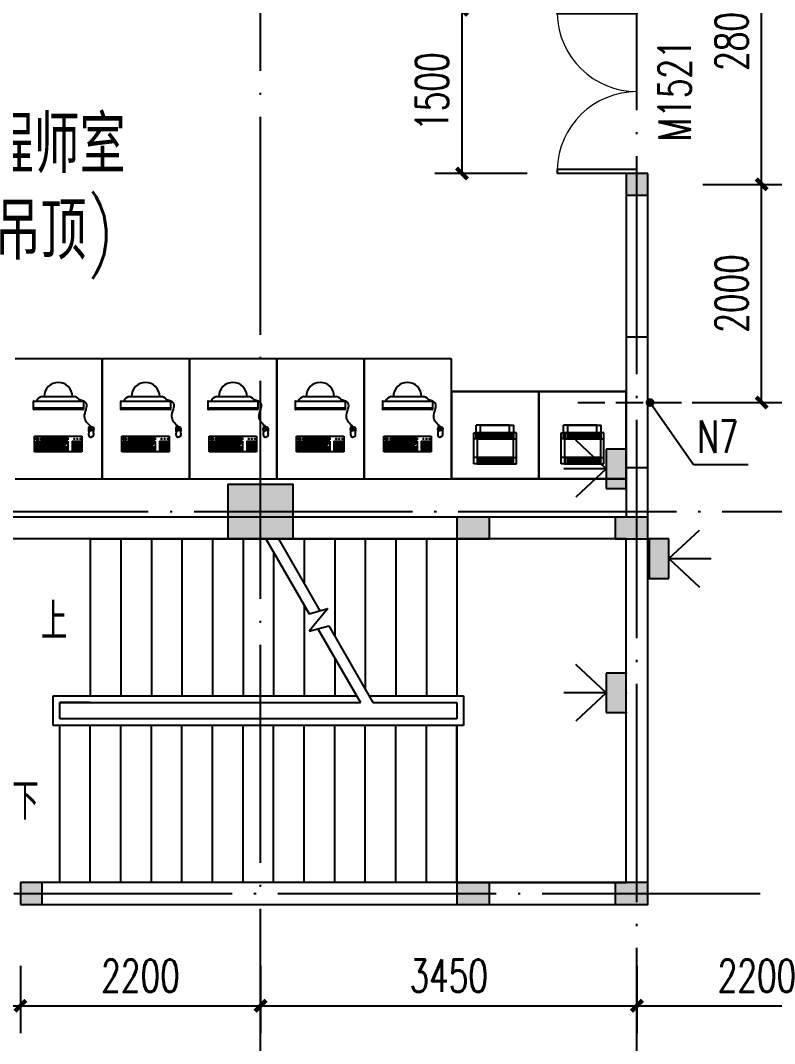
# Model space of a CAD drawing. Extents: x -93062 to 326984, y -142534 to 91021.
# Drawn here: x 30768 to 37679, y 41996 to 51375 of the extents above; entities that cross this region are included whole.
import ezdxf

# ---------------------------------------------------------------- set-up
doc = ezdxf.new("R2010")
doc.units = 0
doc.header["$LTSCALE"] = 1000
doc.header["$MEASUREMENT"] = 0
doc.linetypes.add('DASH', pattern=[0.35, 0.25, -0.1])
doc.linetypes.add('DOTE', pattern=[2.42, 2, -0.2, 0.02, -0.2])
doc.layers.get('0').update_dxf_attribs({"color": 8})
doc.layers.get('Defpoints').update_dxf_attribs({"color": 8})
for name, color, linetype in [('-人员定位', 6, 'Continuous'), ('CENTRE LINE', 8, 'DOTE'), ('COLUMN', 8, 'Continuous'), ('DIM_SYMB', 8, 'Continuous'), ('DOTE', 8, 'DOTE'), ('EQUIPMENT', 8, 'Continuous'), ('HOLE', 8, 'Continuous'), ('PUB_DIM', 8, 'Continuous'), ('PUB_HATCH', 8, 'Continuous'), ('PUB_TEXT', 8, 'Continuous'), ('STAIR', 8, 'Continuous'), ('TEXT', 8, 'Continuous'), ('WALL', 8, 'Continuous'), ('WINDOW', 8, 'Continuous'), ('WINDOW_TEXT', 8, 'Continuous')]:
    doc.layers.add(name, color=color, linetype=linetype)
doc.styles.add('_TCH_DIM', font='SIMPLEX', dxfattribs={"bigfont": 'GBCBIG'})
doc.styles.add('_TCH_DIM_T3', font='SIMPLEX', dxfattribs={"width": 0.705882, "bigfont": 'GBCBIG'})
doc.styles.add('_TCH_WINDOW', font='SIMPLEX', dxfattribs={"bigfont": 'GBCBIG'})
doc.styles.add('HZTXT', font='geditxt.shx', dxfattribs={"width": 0.8, "bigfont": 'hztxt1.shx'})
doc.dimstyles.new('_TCH_ARCH&&100', dxfattribs={"dimtxt": 297.5, "dimasz": 100, "dimexe": 250, "dimexo": 300, "dimgap": 126.25, "dimtad": 1, "dimdec": 0, "dimzin": 0, "dimdsep": 46, "dimtxsty": '_TCH_DIM_T3', "dimblk": 'ARCHTICK', "dimcen": 0.09, "dimazin": 2, "dimtfac": 1, "dimtdec": 0, "dimtix": 1, "dimtmove": 2, "dimatfit": 3, "dimfxl": 1, "dimtolj": 1, "dimtzin": 0, "dimarcsym": 0})

# ---------------------------------------------------------------- blocks, each defined once
blk = doc.blocks.new('_FZH')
blk.add_lwpolyline([(-0.5, -0.5), (0.5, -0.5), (0.5, 0.5), (-0.5, 0.5)], close=True)
at = {"layer": 'PUB_HATCH'}
blk.add_solid([(-0.5, -0.5), (0.5, -0.5), (-0.5, 0.5), (0.5, 0.5)], dxfattribs=at)
blk = doc.blocks.new('A$C45262176')
at = {"layer": 'COLUMN', "xscale": 300.000000000502, "yscale": 200.0000000000146, "zscale": 200.0000000000146, "rotation": 359.9999999999972}
for p in [(9050, -34650), (10500, -34650), (9050, -38000), (10500, -38000)]:
    blk.add_blockref('_FZH', p, dxfattribs=at)
blk = doc.blocks.new('DSADa')
at = {"layer": 'COLUMN', "xscale": 600.0000000000146, "yscale": 500, "zscale": 500}
blk.add_blockref('_FZH', (7100, -34500), dxfattribs=at)
blk = doc.blocks.new('A$C31CF031A')
at = {"layer": 'EQUIPMENT', "ltscale": 100}
for p, q in [((5650, 1400), (4850, 1400)), ((5650, 1400), (5650, 300)), ((6450, 1400), (5650, 1400)), ((5650, 300), (5650, 1400)), ((6450, 300), (6450, 1400)), ((6450, 1400), (6450, 300)), ((7250, 1400), (6450, 1400)), ((7250, 1400), (7250, 300)), ((8050, 1400), (7250, 1400)), ((7250, 300), (7250, 1400)), ((8050, 1400), (8050, 300)), ((8850, 1400), (8050, 1400)), ((8050, 300), (8050, 1400)), ((8850, 300), (8850, 1400)), ((4850, 300), (5650, 300)), ((5650, 300), (6450, 300)), ((6450, 300), (7250, 300)), ((7250, 300), (8050, 300)), ((8050, 300), (8850, 300))]:
    blk.add_line(p, q, dxfattribs=at)
at = {"layer": 'EQUIPMENT'}
for p, q in [((5098.3, 1054.2), (5395.3, 1054.2)), ((5898.3, 1054.2), (6195.3, 1054.2)), ((6698.3, 1054.2), (6995.3, 1054.2)), ((7498.3, 1054.2), (7795.3, 1054.2)), ((8298.3, 1054.2), (8595.3, 1054.2)), ((9650, 1100), (8850, 1100)), ((8850, 1100), (8850, 300)), ((8850, 1100), (9650, 1100)), ((8850, 300), (8850, 1100)), ((10450, 1100), (9650, 1100)), ((9650, 1100), (9650, 300)), ((9650, 1100), (10450, 1100)), ((9650, 300), (9650, 1100)), ((9650, 300), (9650, 1100)), ((9650, 1100), (9650, 300)), ((10450, 300), (10450, 1100)), ((10450, 1100), (10450, 300)), ((5017.1, 1007.9), (5017.1, 940.3)), ((5017.1, 952.2), (5476.4, 952.2)), ((5022.1, 1012.9), (5471.4, 1012.9)), ((5476.4, 1007.9), (5476.4, 940.3)), ((5817.1, 1007.9), (5817.1, 940.3)), ((5817.1, 952.2), (6276.4, 952.2)), ((5822.1, 1012.9), (6271.4, 1012.9)), ((6276.4, 1007.9), (6276.4, 940.3)), ((6617.1, 1007.9), (6617.1, 940.3)), ((6617.1, 952.2), (7076.4, 952.2)), ((6622.1, 1012.9), (7071.4, 1012.9)), ((7076.4, 1007.9), (7076.4, 940.3)), ((7417.1, 1007.9), (7417.1, 940.3)), ((7417.1, 952.2), (7876.4, 952.2)), ((7422.1, 1012.9), (7871.4, 1012.9)), ((7876.4, 1007.9), (7876.4, 940.3)), ((8217.1, 1007.9), (8217.1, 940.3)), ((8217.1, 952.2), (8676.4, 952.2)), ((8222.1, 1012.9), (8671.4, 1012.9)), ((8676.4, 1007.9), (8676.4, 940.3)), ((5471.4, 935.3), (5022.1, 935.3)), ((6271.4, 935.3), (5822.1, 935.3)), ((7071.4, 935.3), (6622.1, 935.3)), ((7871.4, 935.3), (7422.1, 935.3)), ((8671.4, 935.3), (8222.1, 935.3)), ((5546.2, 770), (5546.2, 778.5)), ((5546.2, 743.5), (5546.2, 753.3)), ((5547.2, 770), (5547.2, 778.5)), ((5547.2, 743.5), (5547.2, 753.3)), ((6346.2, 770), (6346.2, 778.5)), ((6346.2, 743.5), (6346.2, 753.3)), ((6347.2, 770), (6347.2, 778.5)), ((6347.2, 743.5), (6347.2, 753.3)), ((7146.2, 770), (7146.2, 778.5)), ((7146.2, 743.5), (7146.2, 753.3)), ((7147.2, 770), (7147.2, 778.5)), ((7147.2, 743.5), (7147.2, 753.3)), ((7946.2, 770), (7946.2, 778.5)), ((7946.2, 743.5), (7946.2, 753.3)), ((7947.2, 770), (7947.2, 778.5)), ((7947.2, 743.5), (7947.2, 753.3)), ((8746.2, 770), (8746.2, 778.5)), ((8746.2, 743.5), (8746.2, 753.3)), ((8747.2, 770), (8747.2, 778.5)), ((8747.2, 743.5), (8747.2, 753.3)), ((9077, 668.8), (9077, 792)), ((9383.3, 792), (9077, 792)), ((9116.7, 668.8), (9116.7, 792)), ((9116.7, 792), (9423, 792)), ((9383.3, 668.8), (9383.3, 792)), ((9423, 668.8), (9423, 792)), ((9877, 668.8), (9877, 792)), ((10183.3, 792), (9877, 792)), ((9916.7, 668.8), (9916.7, 792)), ((9916.7, 792), (10223, 792)), ((10183.3, 668.8), (10183.3, 792)), ((10223, 668.8), (10223, 792)), ((5028.8, 691.8), (5463.3, 691.8)), ((5028.8, 549.1), (5028.8, 691.8)), ((5042.7, 658.3), (5042.7, 676.1)), ((5042.7, 676.1), (5065.1, 676.1)), ((5065.1, 658.3), (5042.7, 658.3)), ((5065.1, 676.1), (5065.1, 658.3)), ((5087.6, 676.1), (5087.6, 658.3)), ((5087.6, 676.1), (5335.6, 676.1)), ((5335.6, 658.3), (5087.6, 658.3)), ((5110.2, 676.1), (5110.2, 658.3)), ((5132.7, 676.1), (5132.7, 658.3)), ((5155.3, 676.1), (5155.3, 658.3)), ((5177.8, 676.1), (5177.8, 658.3)), ((5200.4, 676.1), (5200.4, 658.3)), ((5222.9, 676.1), (5222.9, 658.3)), ((5245.4, 676.1), (5245.4, 658.3)), ((5268, 676.1), (5268, 658.3)), ((5335.6, 658.3), (5280.3, 658.3)), ((5290.5, 676.1), (5290.5, 658.3)), ((5313.1, 676.1), (5313.1, 658.3)), ((5335.6, 676.1), (5335.6, 658.3)), ((5335.6, 676.1), (5335.6, 658.3)), ((5463.3, 691.8), (5463.3, 549.1)), ((5828.8, 691.8), (6263.3, 691.8)), ((5828.8, 549.1), (5828.8, 691.8)), ((5842.7, 658.3), (5842.7, 676.1)), ((5842.7, 676.1), (5865.1, 676.1)), ((5865.1, 658.3), (5842.7, 658.3)), ((5865.1, 676.1), (5865.1, 658.3)), ((5887.6, 676.1), (5887.6, 658.3)), ((5887.6, 676.1), (6135.6, 676.1)), ((6135.6, 658.3), (5887.6, 658.3)), ((5910.2, 676.1), (5910.2, 658.3)), ((5932.7, 676.1), (5932.7, 658.3)), ((5955.3, 676.1), (5955.3, 658.3)), ((5977.8, 676.1), (5977.8, 658.3)), ((6000.4, 676.1), (6000.4, 658.3)), ((6022.9, 676.1), (6022.9, 658.3)), ((6045.4, 676.1), (6045.4, 658.3)), ((6068, 676.1), (6068, 658.3)), ((6135.6, 658.3), (6080.3, 658.3)), ((6090.5, 676.1), (6090.5, 658.3)), ((6113.1, 676.1), (6113.1, 658.3)), ((6135.6, 676.1), (6135.6, 658.3)), ((6135.6, 676.1), (6135.6, 658.3)), ((6263.3, 691.8), (6263.3, 549.1)), ((6628.8, 691.8), (7063.3, 691.8)), ((6628.8, 549.1), (6628.8, 691.8)), ((6642.7, 658.3), (6642.7, 676.1)), ((6642.7, 676.1), (6665.1, 676.1)), ((6665.1, 658.3), (6642.7, 658.3)), ((6665.1, 676.1), (6665.1, 658.3)), ((6687.6, 676.1), (6687.6, 658.3)), ((6687.6, 676.1), (6935.6, 676.1)), ((6935.6, 658.3), (6687.6, 658.3)), ((6710.2, 676.1), (6710.2, 658.3)), ((6732.7, 676.1), (6732.7, 658.3)), ((6755.3, 676.1), (6755.3, 658.3)), ((6777.8, 676.1), (6777.8, 658.3)), ((6800.4, 676.1), (6800.4, 658.3)), ((6822.9, 676.1), (6822.9, 658.3)), ((6845.4, 676.1), (6845.4, 658.3)), ((6868, 676.1), (6868, 658.3)), ((6935.6, 658.3), (6880.3, 658.3)), ((6890.5, 676.1), (6890.5, 658.3)), ((6913.1, 676.1), (6913.1, 658.3)), ((6935.6, 676.1), (6935.6, 658.3)), ((6935.6, 676.1), (6935.6, 658.3)), ((7063.3, 691.8), (7063.3, 549.1)), ((7428.8, 691.8), (7863.3, 691.8)), ((7428.8, 549.1), (7428.8, 691.8)), ((7442.7, 658.3), (7442.7, 676.1)), ((7442.7, 676.1), (7465.1, 676.1)), ((7465.1, 658.3), (7442.7, 658.3)), ((7465.1, 676.1), (7465.1, 658.3)), ((7487.6, 676.1), (7487.6, 658.3)), ((7487.6, 676.1), (7735.6, 676.1)), ((7735.6, 658.3), (7487.6, 658.3)), ((7510.2, 676.1), (7510.2, 658.3)), ((7532.7, 676.1), (7532.7, 658.3)), ((7555.3, 676.1), (7555.3, 658.3)), ((7577.8, 676.1), (7577.8, 658.3)), ((7600.4, 676.1), (7600.4, 658.3)), ((7622.9, 676.1), (7622.9, 658.3)), ((7645.4, 676.1), (7645.4, 658.3)), ((7668, 676.1), (7668, 658.3)), ((7735.6, 658.3), (7680.3, 658.3)), ((7690.5, 676.1), (7690.5, 658.3)), ((7713.1, 676.1), (7713.1, 658.3)), ((7735.6, 676.1), (7735.6, 658.3)), ((7735.6, 676.1), (7735.6, 658.3)), ((7863.3, 691.8), (7863.3, 549.1)), ((8228.8, 691.8), (8663.3, 691.8)), ((8228.8, 549.1), (8228.8, 691.8)), ((8242.7, 658.3), (8242.7, 676.1)), ((8242.7, 676.1), (8265.1, 676.1)), ((8265.1, 658.3), (8242.7, 658.3)), ((8265.1, 676.1), (8265.1, 658.3)), ((8287.6, 676.1), (8287.6, 658.3)), ((8287.6, 676.1), (8535.6, 676.1)), ((8535.6, 658.3), (8287.6, 658.3)), ((8310.2, 676.1), (8310.2, 658.3)), ((8332.7, 676.1), (8332.7, 658.3)), ((8355.3, 676.1), (8355.3, 658.3)), ((8377.8, 676.1), (8377.8, 658.3)), ((8400.4, 676.1), (8400.4, 658.3)), ((8422.9, 676.1), (8422.9, 658.3)), ((8445.4, 676.1), (8445.4, 658.3)), ((8468, 676.1), (8468, 658.3)), ((8535.6, 658.3), (8480.3, 658.3)), ((8490.5, 676.1), (8490.5, 658.3)), ((8513.1, 676.1), (8513.1, 658.3)), ((8535.6, 676.1), (8535.6, 658.3)), ((8535.6, 676.1), (8535.6, 658.3)), ((8663.3, 691.8), (8663.3, 549.1)), ((9054.5, 723.1), (9414.8, 723.1)), ((9054.5, 439.5), (9054.5, 723.1)), ((9414.8, 668.8), (9054.5, 668.8)), ((9085.2, 723.1), (9085.2, 439.5)), ((9445.5, 723.1), (9085.2, 723.1)), ((9085.2, 668.8), (9445.5, 668.8)), ((9093.6, 668.8), (9093.6, 723.1)), ((9112.7, 668.8), (9112.7, 723.1)), ((9130.6, 668.8), (9130.6, 723.1)), ((9133.3, 668.8), (9133.3, 723.1)), ((9147.2, 668.8), (9147.2, 723.1)), ((9151.2, 668.8), (9151.2, 723.1)), ((9167.6, 668.8), (9167.6, 723.1)), ((9170.3, 668.8), (9170.3, 723.1)), ((9186.7, 668.8), (9186.7, 723.1)), ((9186.9, 668.8), (9186.9, 723.1)), ((9204.6, 668.8), (9204.6, 723.1)), ((9204.8, 668.8), (9204.8, 723.1)), ((9221.2, 668.8), (9221.2, 723.1)), ((9225.2, 668.8), (9225.2, 723.1)), ((9240.3, 668.8), (9240.3, 723.1)), ((9241.8, 668.8), (9241.8, 723.1)), ((9258.2, 668.8), (9258.2, 723.1)), ((9259.7, 668.8), (9259.7, 723.1)), ((9274.8, 668.8), (9274.8, 723.1)), ((9278.8, 668.8), (9278.8, 723.1)), ((9295.2, 668.8), (9295.2, 723.1)), ((9295.4, 668.8), (9295.4, 723.1)), ((9313.1, 668.8), (9313.1, 723.1)), ((9313.3, 668.8), (9313.3, 723.1)), ((9329.7, 668.8), (9329.7, 723.1)), ((9332.4, 668.8), (9332.4, 723.1)), ((9348.8, 668.8), (9348.8, 723.1)), ((9352.8, 668.8), (9352.8, 723.1)), ((9366.7, 668.8), (9366.7, 723.1)), ((9369.4, 668.8), (9369.4, 723.1)), ((9387.3, 668.8), (9387.3, 723.1)), ((9406.4, 668.8), (9406.4, 723.1)), ((9414.8, 723.1), (9414.8, 439.5)), ((9445.5, 439.5), (9445.5, 723.1)), ((9854.5, 723.1), (10214.8, 723.1)), ((9854.5, 439.5), (9854.5, 723.1)), ((10214.8, 668.8), (9854.5, 668.8)), ((9885.2, 723.1), (9885.2, 439.5)), ((10245.5, 723.1), (9885.2, 723.1)), ((9885.2, 668.8), (10245.5, 668.8)), ((9893.6, 668.8), (9893.6, 723.1)), ((9912.7, 668.8), (9912.7, 723.1)), ((9930.6, 668.8), (9930.6, 723.1)), ((9933.3, 668.8), (9933.3, 723.1)), ((9947.2, 668.8), (9947.2, 723.1)), ((9951.2, 668.8), (9951.2, 723.1)), ((9967.6, 668.8), (9967.6, 723.1)), ((9970.3, 668.8), (9970.3, 723.1)), ((9986.7, 668.8), (9986.7, 723.1)), ((9986.9, 668.8), (9986.9, 723.1)), ((10004.6, 668.8), (10004.6, 723.1)), ((10004.8, 668.8), (10004.8, 723.1)), ((10021.2, 668.8), (10021.2, 723.1)), ((10025.2, 668.8), (10025.2, 723.1)), ((10040.3, 668.8), (10040.3, 723.1)), ((10041.8, 668.8), (10041.8, 723.1)), ((10058.2, 668.8), (10058.2, 723.1)), ((10059.7, 668.8), (10059.7, 723.1)), ((10074.8, 668.8), (10074.8, 723.1)), ((10078.8, 668.8), (10078.8, 723.1)), ((10095.2, 668.8), (10095.2, 723.1)), ((10095.4, 668.8), (10095.4, 723.1)), ((10113.1, 668.8), (10113.1, 723.1)), ((10113.3, 668.8), (10113.3, 723.1)), ((10129.7, 668.8), (10129.7, 723.1)), ((10132.4, 668.8), (10132.4, 723.1)), ((10148.8, 668.8), (10148.8, 723.1)), ((10152.8, 668.8), (10152.8, 723.1)), ((10166.7, 668.8), (10166.7, 723.1)), ((10169.4, 668.8), (10169.4, 723.1)), ((10187.3, 668.8), (10187.3, 723.1)), ((10206.4, 668.8), (10206.4, 723.1)), ((10214.8, 723.1), (10214.8, 439.5)), ((10245.5, 439.5), (10245.5, 723.1)), ((5042.6, 644.5), (5335.6, 644.5)), ((5042.6, 555.7), (5042.6, 644.5)), ((5335.6, 626.7), (5042.6, 626.7)), ((5313.1, 608.9), (5042.6, 608.9)), ((5335.6, 591.2), (5042.6, 591.2)), ((5335.6, 573.4), (5042.6, 573.4)), ((5065.1, 644.5), (5065.1, 555.7)), ((5087.6, 644.5), (5087.6, 555.7)), ((5110.2, 644.5), (5110.2, 555.7)), ((5132.7, 644.5), (5132.7, 555.7)), ((5155.3, 644.5), (5155.3, 573.4)), ((5177.8, 644.5), (5177.8, 573.4)), ((5200.4, 644.5), (5200.4, 573.4)), ((5222.9, 644.5), (5222.9, 573.4)), ((5245.4, 644.5), (5245.4, 555.7)), ((5268, 644.5), (5268, 555.7)), ((5290.5, 644.5), (5290.5, 555.7)), ((5313.1, 644.5), (5313.1, 608.9)), ((5313.1, 591.2), (5313.1, 555.7)), ((5335.6, 644.5), (5335.6, 555.7)), ((5335.6, 644.5), (5335.6, 555.7)), ((5335.6, 644.5), (5335.6, 555.7)), ((5373.1, 644.5), (5463.3, 644.5)), ((5373.1, 644.5), (5373.1, 555.7)), ((5373.1, 644.5), (5463.3, 644.5)), ((5463.3, 626.7), (5373.1, 626.7)), ((5463.3, 608.9), (5373.1, 608.9)), ((5463.3, 591.2), (5373.1, 591.2)), ((5463.3, 573.4), (5373.1, 573.4)), ((5395.7, 644.5), (5395.7, 555.7)), ((5418.2, 644.5), (5418.2, 555.7)), ((5440.8, 644.5), (5440.8, 555.7)), ((5463.3, 644.5), (5463.3, 555.7)), ((5463.3, 644.5), (5463.3, 555.7)), ((5842.6, 644.5), (6135.6, 644.5)), ((5842.6, 555.7), (5842.6, 644.5)), ((6135.6, 626.7), (5842.6, 626.7)), ((6113.1, 608.9), (5842.6, 608.9)), ((6135.6, 591.2), (5842.6, 591.2)), ((6135.6, 573.4), (5842.6, 573.4)), ((5865.1, 644.5), (5865.1, 555.7)), ((5887.6, 644.5), (5887.6, 555.7)), ((5910.2, 644.5), (5910.2, 555.7)), ((5932.7, 644.5), (5932.7, 555.7)), ((5955.3, 644.5), (5955.3, 573.4)), ((5977.8, 644.5), (5977.8, 573.4)), ((6000.4, 644.5), (6000.4, 573.4)), ((6022.9, 644.5), (6022.9, 573.4)), ((6045.4, 644.5), (6045.4, 555.7)), ((6068, 644.5), (6068, 555.7)), ((6090.5, 644.5), (6090.5, 555.7)), ((6113.1, 644.5), (6113.1, 608.9)), ((6113.1, 591.2), (6113.1, 555.7)), ((6135.6, 644.5), (6135.6, 555.7)), ((6135.6, 644.5), (6135.6, 555.7)), ((6135.6, 644.5), (6135.6, 555.7)), ((6173.1, 644.5), (6263.3, 644.5)), ((6173.1, 644.5), (6173.1, 555.7)), ((6173.1, 644.5), (6263.3, 644.5)), ((6263.3, 626.7), (6173.1, 626.7)), ((6263.3, 608.9), (6173.1, 608.9)), ((6263.3, 591.2), (6173.1, 591.2)), ((6263.3, 573.4), (6173.1, 573.4)), ((6195.7, 644.5), (6195.7, 555.7)), ((6218.2, 644.5), (6218.2, 555.7)), ((6240.8, 644.5), (6240.8, 555.7)), ((6263.3, 644.5), (6263.3, 555.7)), ((6263.3, 644.5), (6263.3, 555.7)), ((6642.6, 644.5), (6935.6, 644.5)), ((6642.6, 555.7), (6642.6, 644.5)), ((6935.6, 626.7), (6642.6, 626.7)), ((6913.1, 608.9), (6642.6, 608.9)), ((6935.6, 591.2), (6642.6, 591.2)), ((6935.6, 573.4), (6642.6, 573.4)), ((6665.1, 644.5), (6665.1, 555.7)), ((6687.6, 644.5), (6687.6, 555.7)), ((6710.2, 644.5), (6710.2, 555.7)), ((6732.7, 644.5), (6732.7, 555.7)), ((6755.3, 644.5), (6755.3, 573.4)), ((6777.8, 644.5), (6777.8, 573.4)), ((6800.4, 644.5), (6800.4, 573.4)), ((6822.9, 644.5), (6822.9, 573.4)), ((6845.4, 644.5), (6845.4, 555.7)), ((6868, 644.5), (6868, 555.7)), ((6890.5, 644.5), (6890.5, 555.7)), ((6913.1, 644.5), (6913.1, 608.9)), ((6913.1, 591.2), (6913.1, 555.7)), ((6935.6, 644.5), (6935.6, 555.7)), ((6935.6, 644.5), (6935.6, 555.7)), ((6935.6, 644.5), (6935.6, 555.7)), ((6973.1, 644.5), (7063.3, 644.5)), ((6973.1, 644.5), (6973.1, 555.7)), ((6973.1, 644.5), (7063.3, 644.5)), ((7063.3, 626.7), (6973.1, 626.7)), ((7063.3, 608.9), (6973.1, 608.9)), ((7063.3, 591.2), (6973.1, 591.2)), ((7063.3, 573.4), (6973.1, 573.4)), ((6995.7, 644.5), (6995.7, 555.7)), ((7018.2, 644.5), (7018.2, 555.7)), ((7040.8, 644.5), (7040.8, 555.7)), ((7063.3, 644.5), (7063.3, 555.7)), ((7063.3, 644.5), (7063.3, 555.7)), ((7442.6, 644.5), (7735.6, 644.5)), ((7442.6, 555.7), (7442.6, 644.5)), ((7735.6, 626.7), (7442.6, 626.7)), ((7713.1, 608.9), (7442.6, 608.9)), ((7735.6, 591.2), (7442.6, 591.2)), ((7735.6, 573.4), (7442.6, 573.4)), ((7465.1, 644.5), (7465.1, 555.7)), ((7487.6, 644.5), (7487.6, 555.7)), ((7510.2, 644.5), (7510.2, 555.7)), ((7532.7, 644.5), (7532.7, 555.7)), ((7555.3, 644.5), (7555.3, 573.4)), ((7577.8, 644.5), (7577.8, 573.4)), ((7600.4, 644.5), (7600.4, 573.4)), ((7622.9, 644.5), (7622.9, 573.4)), ((7645.4, 644.5), (7645.4, 555.7)), ((7668, 644.5), (7668, 555.7)), ((7690.5, 644.5), (7690.5, 555.7)), ((7713.1, 644.5), (7713.1, 608.9)), ((7713.1, 591.2), (7713.1, 555.7)), ((7735.6, 644.5), (7735.6, 555.7)), ((7735.6, 644.5), (7735.6, 555.7)), ((7735.6, 644.5), (7735.6, 555.7)), ((7773.1, 644.5), (7863.3, 644.5)), ((7773.1, 644.5), (7773.1, 555.7)), ((7773.1, 644.5), (7863.3, 644.5)), ((7863.3, 626.7), (7773.1, 626.7)), ((7863.3, 608.9), (7773.1, 608.9)), ((7863.3, 591.2), (7773.1, 591.2)), ((7863.3, 573.4), (7773.1, 573.4)), ((7795.7, 644.5), (7795.7, 555.7)), ((7818.2, 644.5), (7818.2, 555.7)), ((7840.8, 644.5), (7840.8, 555.7)), ((7863.3, 644.5), (7863.3, 555.7)), ((7863.3, 644.5), (7863.3, 555.7)), ((8242.6, 644.5), (8535.6, 644.5)), ((8242.6, 555.7), (8242.6, 644.5)), ((8535.6, 626.7), (8242.6, 626.7)), ((8513.1, 608.9), (8242.6, 608.9)), ((8535.6, 591.2), (8242.6, 591.2)), ((8535.6, 573.4), (8242.6, 573.4)), ((8265.1, 644.5), (8265.1, 555.7)), ((8287.6, 644.5), (8287.6, 555.7)), ((8310.2, 644.5), (8310.2, 555.7)), ((8332.7, 644.5), (8332.7, 555.7)), ((8355.3, 644.5), (8355.3, 573.4)), ((8377.8, 644.5), (8377.8, 573.4)), ((8400.4, 644.5), (8400.4, 573.4)), ((8422.9, 644.5), (8422.9, 573.4)), ((8445.4, 644.5), (8445.4, 555.7)), ((8468, 644.5), (8468, 555.7)), ((8490.5, 644.5), (8490.5, 555.7)), ((8513.1, 644.5), (8513.1, 608.9)), ((8513.1, 591.2), (8513.1, 555.7)), ((8535.6, 644.5), (8535.6, 555.7)), ((8535.6, 644.5), (8535.6, 555.7)), ((8535.6, 644.5), (8535.6, 555.7)), ((8573.1, 644.5), (8663.3, 644.5)), ((8573.1, 644.5), (8573.1, 555.7)), ((8573.1, 644.5), (8663.3, 644.5)), ((8663.3, 626.7), (8573.1, 626.7)), ((8663.3, 608.9), (8573.1, 608.9)), ((8663.3, 591.2), (8573.1, 591.2)), ((8663.3, 573.4), (8573.1, 573.4)), ((8595.7, 644.5), (8595.7, 555.7)), ((8618.2, 644.5), (8618.2, 555.7)), ((8640.8, 644.5), (8640.8, 555.7)), ((8663.3, 644.5), (8663.3, 555.7)), ((8663.3, 644.5), (8663.3, 555.7)), ((5463.3, 549.1), (5028.8, 549.1)), ((5335.6, 555.7), (5042.6, 555.7)), ((5463.3, 555.7), (5373.1, 555.7)), ((6263.3, 549.1), (5828.8, 549.1)), ((6135.6, 555.7), (5842.6, 555.7)), ((6263.3, 555.7), (6173.1, 555.7)), ((7063.3, 549.1), (6628.8, 549.1)), ((6935.6, 555.7), (6642.6, 555.7)), ((7063.3, 555.7), (6973.1, 555.7)), ((7863.3, 549.1), (7428.8, 549.1)), ((7735.6, 555.7), (7442.6, 555.7)), ((7863.3, 555.7), (7773.1, 555.7)), ((8663.3, 549.1), (8228.8, 549.1)), ((8535.6, 555.7), (8242.6, 555.7)), ((8663.3, 555.7), (8573.1, 555.7)), ((9414.8, 495.2), (9054.5, 495.2)), ((9085.2, 495.2), (9445.5, 495.2)), ((9093.6, 440.7), (9093.6, 495)), ((9112.7, 440.7), (9112.7, 495)), ((9130.6, 440.7), (9130.6, 495)), ((9133.3, 440.7), (9133.3, 495)), ((9147.2, 440.7), (9147.2, 495)), ((9151.2, 440.7), (9151.2, 495)), ((9167.6, 440.7), (9167.6, 495)), ((9170.3, 440.7), (9170.3, 495)), ((9186.7, 440.7), (9186.7, 495)), ((9186.9, 440.7), (9186.9, 495)), ((9204.6, 440.7), (9204.6, 495)), ((9204.8, 440.7), (9204.8, 495)), ((9221.2, 440.7), (9221.2, 495)), ((9225.2, 440.7), (9225.2, 495)), ((9240.3, 440.7), (9240.3, 495)), ((9241.8, 440.7), (9241.8, 495)), ((9258.2, 440.7), (9258.2, 495)), ((9259.7, 440.7), (9259.7, 495)), ((9274.8, 440.7), (9274.8, 495)), ((9278.8, 440.7), (9278.8, 495)), ((9295.2, 440.7), (9295.2, 495)), ((9295.4, 440.7), (9295.4, 495)), ((9313.1, 440.7), (9313.1, 495)), ((9313.3, 440.7), (9313.3, 495)), ((9329.7, 440.7), (9329.7, 495)), ((9332.4, 440.7), (9332.4, 495)), ((9348.8, 440.7), (9348.8, 495)), ((9352.8, 440.7), (9352.8, 495)), ((9366.7, 440.7), (9366.7, 495)), ((9369.4, 440.7), (9369.4, 495)), ((9387.3, 440.7), (9387.3, 495)), ((9406.4, 440.7), (9406.4, 495)), ((10214.8, 495.2), (9854.5, 495.2)), ((9885.2, 495.2), (10245.5, 495.2)), ((9893.6, 440.7), (9893.6, 495)), ((9912.7, 440.7), (9912.7, 495)), ((9930.6, 440.7), (9930.6, 495)), ((9933.3, 440.7), (9933.3, 495)), ((9947.2, 440.7), (9947.2, 495)), ((9951.2, 440.7), (9951.2, 495)), ((9967.6, 440.7), (9967.6, 495)), ((9970.3, 440.7), (9970.3, 495)), ((9986.7, 440.7), (9986.7, 495)), ((9986.9, 440.7), (9986.9, 495)), ((10004.6, 440.7), (10004.6, 495)), ((10004.8, 440.7), (10004.8, 495)), ((10021.2, 440.7), (10021.2, 495)), ((10025.2, 440.7), (10025.2, 495)), ((10040.3, 440.7), (10040.3, 495)), ((10041.8, 440.7), (10041.8, 495)), ((10058.2, 440.7), (10058.2, 495)), ((10059.7, 440.7), (10059.7, 495)), ((10074.8, 440.7), (10074.8, 495)), ((10078.8, 440.7), (10078.8, 495)), ((10095.2, 440.7), (10095.2, 495)), ((10095.4, 440.7), (10095.4, 495)), ((10113.1, 440.7), (10113.1, 495)), ((10113.3, 440.7), (10113.3, 495)), ((10129.7, 440.7), (10129.7, 495)), ((10132.4, 440.7), (10132.4, 495)), ((10148.8, 440.7), (10148.8, 495)), ((10152.8, 440.7), (10152.8, 495)), ((10166.7, 440.7), (10166.7, 495)), ((10169.4, 440.7), (10169.4, 495)), ((10187.3, 440.7), (10187.3, 495)), ((10206.4, 440.7), (10206.4, 495)), ((9414.8, 439.5), (9054.5, 439.5)), ((9085.2, 439.5), (9445.5, 439.5)), ((10214.8, 439.5), (9854.5, 439.5)), ((9885.2, 439.5), (10245.5, 439.5)), ((8850, 300), (9650, 300)), ((9650, 300), (8850, 300)), ((9650, 300), (10450, 300)), ((10450, 300), (9650, 300))]:
    blk.add_line(p, q, dxfattribs=at)
for centre in [(5393, 666.4), (5421.1, 666.4), (5449.1, 666.4), (6193, 666.4), (6221.1, 666.4), (6249.1, 666.4), (6993, 666.4), (7021.1, 666.4), (7049.1, 666.4), (7793, 666.4), (7821.1, 666.4), (7849.1, 666.4), (8593, 666.4), (8621.1, 666.4), (8649.1, 666.4)]:
    blk.add_circle(centre, 3.1, dxfattribs=at)
for centre, radius, start, end in [((5246.8, 1054.2), 129.3, 0.00373, 180.00373), ((6046.8, 1054.2), 129.3, 0.00373, 180.00373), ((6846.8, 1054.2), 129.3, 0.00373, 180.00373), ((7646.8, 1054.2), 129.3, 0.00373, 180.00373), ((8446.8, 1054.2), 129.3, 0.00373, 180.00373), ((5107.6, 989.2), 65.7, 98.07523, 158.88025), ((5386, 989.2), 65.7, 21.11975, 81.92477), ((5907.6, 989.2), 65.7, 98.07523, 158.88025), ((6186, 989.2), 65.7, 21.11975, 81.92477), ((6707.6, 989.2), 65.7, 98.07523, 158.88025), ((6986, 989.2), 65.7, 21.11975, 81.92477), ((7507.6, 989.2), 65.7, 98.07523, 158.88025), ((7786, 989.2), 65.7, 21.11975, 81.92477), ((8307.6, 989.2), 65.7, 98.07523, 158.88025), ((8586, 989.2), 65.7, 21.11975, 81.92477), ((5022.1, 1007.9), 5, 90, 180), ((5022.1, 940.3), 5, 180, 270.00373), ((5471.4, 1007.9), 5, 0, 90), ((5471.4, 940.3), 5, 270.00373, 0), ((5822.1, 1007.9), 5, 90, 180), ((5822.1, 940.3), 5, 180, 270.00373), ((6271.4, 1007.9), 5, 0, 90), ((6271.4, 940.3), 5, 270.00373, 0), ((6622.1, 1007.9), 5, 90, 180), ((6622.1, 940.3), 5, 180, 270.00373), ((7071.4, 1007.9), 5, 0, 90), ((7071.4, 940.3), 5, 270.00373, 0), ((7422.1, 1007.9), 5, 90, 180), ((7422.1, 940.3), 5, 180, 270.00373), ((7871.4, 1007.9), 5, 0, 90), ((7871.4, 940.3), 5, 270.00373, 0), ((8222.1, 1007.9), 5, 90, 180), ((8222.1, 940.3), 5, 180, 270.00373), ((8671.4, 1007.9), 5, 0, 90), ((8671.4, 940.3), 5, 270.00373, 0)]:
    blk.add_arc(centre, radius, start, end, dxfattribs=at)
for centre, major_axis in [((5546.7, 761.6), (0, 8.48)), ((5546.7, 761.6), (0, 3.81)), ((6346.7, 761.6), (0, 8.48)), ((6346.7, 761.6), (0, 3.81)), ((7146.7, 761.6), (0, 8.48)), ((7146.7, 761.6), (0, 3.81)), ((7946.7, 761.6), (0, 8.48)), ((7946.7, 761.6), (0, 3.81)), ((8746.7, 761.6), (0, 8.48)), ((8746.7, 761.6), (0, 3.81))]:
    blk.add_ellipse(centre, major_axis=major_axis, ratio=0.331977, dxfattribs=at)
for points in [[(5546.7, 778.6), (5487.2, 869.2), (5502.9, 995), (5441.9, 1023.7)], [(6346.7, 778.6), (6287.2, 869.2), (6302.9, 995), (6241.9, 1023.7)], [(7146.7, 778.6), (7087.2, 869.2), (7102.9, 995), (7041.9, 1023.7)], [(7946.7, 778.6), (7887.2, 869.2), (7902.9, 995), (7841.9, 1023.7)], [(8746.7, 778.6), (8687.2, 869.2), (8702.9, 995), (8641.9, 1023.7)], [(5546.7, 778.6), (5528.4, 772.9), (5522.4, 755.7), (5526.1, 729.8), (5524.9, 715.6), (5526.3, 697.6), (5536.4, 684.3), (5546.7, 681.1)], [(5522.4, 754.7), (5534.6, 747.5), (5546.2, 743.5)], [(5522.4, 752.4), (5534.6, 745.2), (5546.7, 741.1)], [(5546.7, 778.6), (5565.1, 772.9), (5571.1, 755.7), (5567.4, 729.8), (5568.6, 715.6), (5567.2, 697.6), (5557, 684.3), (5546.7, 681.1)], [(5571, 752.4), (5558.9, 745.2), (5546.7, 741.1)], [(5571, 754.7), (5558.9, 747.5), (5547.2, 743.5)], [(6346.7, 778.6), (6328.4, 772.9), (6322.4, 755.7), (6326.1, 729.8), (6324.9, 715.6), (6326.3, 697.6), (6336.4, 684.3), (6346.7, 681.1)], [(6322.4, 754.7), (6334.6, 747.5), (6346.2, 743.5)], [(6322.4, 752.4), (6334.6, 745.2), (6346.7, 741.1)], [(6346.7, 778.6), (6365.1, 772.9), (6371.1, 755.7), (6367.4, 729.8), (6368.6, 715.6), (6367.2, 697.6), (6357, 684.3), (6346.7, 681.1)], [(6371, 752.4), (6358.9, 745.2), (6346.7, 741.1)], [(6371, 754.7), (6358.9, 747.5), (6347.2, 743.5)], [(7146.7, 778.6), (7128.4, 772.9), (7122.4, 755.7), (7126.1, 729.8), (7124.9, 715.6), (7126.3, 697.6), (7136.4, 684.3), (7146.7, 681.1)], [(7122.4, 754.7), (7134.6, 747.5), (7146.2, 743.5)], [(7122.4, 752.4), (7134.6, 745.2), (7146.7, 741.1)], [(7146.7, 778.6), (7165.1, 772.9), (7171.1, 755.7), (7167.4, 729.8), (7168.6, 715.6), (7167.2, 697.6), (7157, 684.3), (7146.7, 681.1)], [(7171, 752.4), (7158.9, 745.2), (7146.7, 741.1)], [(7171, 754.7), (7158.9, 747.5), (7147.2, 743.5)], [(7946.7, 778.6), (7928.4, 772.9), (7922.4, 755.7), (7926.1, 729.8), (7924.9, 715.6), (7926.3, 697.6), (7936.4, 684.3), (7946.7, 681.1)], [(7922.4, 754.7), (7934.6, 747.5), (7946.2, 743.5)], [(7922.4, 752.4), (7934.6, 745.2), (7946.7, 741.1)], [(7946.7, 778.6), (7965.1, 772.9), (7971.1, 755.7), (7967.4, 729.8), (7968.6, 715.6), (7967.2, 697.6), (7957, 684.3), (7946.7, 681.1)], [(7971, 752.4), (7958.9, 745.2), (7946.7, 741.1)], [(7971, 754.7), (7958.9, 747.5), (7947.2, 743.5)], [(8746.7, 778.6), (8728.4, 772.9), (8722.4, 755.7), (8726.1, 729.8), (8724.9, 715.6), (8726.3, 697.6), (8736.4, 684.3), (8746.7, 681.1)], [(8722.4, 754.7), (8734.6, 747.5), (8746.2, 743.5)], [(8722.4, 752.4), (8734.6, 745.2), (8746.7, 741.1)], [(8746.7, 778.6), (8765.1, 772.9), (8771.1, 755.7), (8767.4, 729.8), (8768.6, 715.6), (8767.2, 697.6), (8757, 684.3), (8746.7, 681.1)], [(8771, 752.4), (8758.9, 745.2), (8746.7, 741.1)], [(8771, 754.7), (8758.9, 747.5), (8747.2, 743.5)]]:
    blk.add_spline(points, degree=3, dxfattribs=at)
blk = doc.blocks.new('_ArchTick')
at = {"color": 0, "linetype": 'ByBlock', "const_width": 0.4}
blk.add_lwpolyline([(-0.5, -0.5), (0.5, 0.5)], dxfattribs=at)
blk = doc.blocks.new('*D418')
at = {"layer": 'Defpoints', "color": 0, "transparency": 16777216}
for p in [(36722.2, 52672.1), (37561.1, 52672.1), (36722.2, 49872.1)]:
    blk.add_point(p, dxfattribs=at)
at = {"layer": 'HOLE', "color": 0, "lineweight": -2, "transparency": 16777216}
for p, q in [((37022.2, 52672.1), (37811.1, 52672.1)), ((37561.1, 49872.1), (37561.1, 52672.1)), ((37022.2, 49872.1), (37811.1, 49872.1))]:
    blk.add_line(p, q, dxfattribs=at)
at = {"layer": 'HOLE', "color": 0, "lineweight": -2, "transparency": 16777216, "xscale": 100, "yscale": 100, "zscale": 100}
for p, rotation in [((37561.1, 52672.1), 90), ((37561.1, 49872.1), 270)]:
    blk.add_blockref('_ArchTick', p, dxfattribs=dict(at, rotation=rotation))
at = {"layer": 'HOLE', "color": 0, "transparency": 16777216, "insert": (37286.1, 51272.1), "char_height": 297.5, "attachment_point": 5, "rotation": 90, "style": '_TCH_DIM_T3'}
blk.add_mtext('\\A1;2800', dxfattribs=at)
blk = doc.blocks.new('*D419')
at = {"layer": 'Defpoints', "color": 0, "transparency": 16777216}
for p in [(36722.2, 49872.1), (37561.1, 49872.1), (36722.2, 47872.1)]:
    blk.add_point(p, dxfattribs=at)
at = {"layer": 'HOLE', "color": 0, "lineweight": -2, "transparency": 16777216}
for p, q in [((37022.2, 49872.1), (37811.1, 49872.1)), ((37561.1, 47872.1), (37561.1, 49872.1)), ((37022.2, 47872.1), (37811.1, 47872.1))]:
    blk.add_line(p, q, dxfattribs=at)
at = {"layer": 'HOLE', "color": 0, "lineweight": -2, "transparency": 16777216, "xscale": 100, "yscale": 100, "zscale": 100}
for p, rotation in [((37561.1, 49872.1), 90), ((37561.1, 47872.1), 270)]:
    blk.add_blockref('_ArchTick', p, dxfattribs=dict(at, rotation=rotation))
at = {"layer": 'HOLE', "color": 0, "transparency": 16777216, "insert": (37286.1, 48872.1), "char_height": 297.5, "attachment_point": 5, "rotation": 90, "style": '_TCH_DIM_T3'}
blk.add_mtext('\\A1;2000', dxfattribs=at)
blk = doc.blocks.new('*D1358')
at = {"layer": 'Defpoints', "color": 0, "transparency": 16777216}
for p in [(28168.4, 43009.5), (30768.4, 43009.5), (30768.4, 42342.5)]:
    blk.add_point(p, dxfattribs=at)
at = {"layer": 'PUB_DIM', "color": 0, "lineweight": -2, "transparency": 16777216}
for p, q in [((28168.4, 42709.5), (28168.4, 42092.5)), ((30768.4, 42709.5), (30768.4, 42092.5)), ((28168.4, 42342.5), (30768.4, 42342.5))]:
    blk.add_line(p, q, dxfattribs=at)
at = {"layer": 'PUB_DIM', "color": 0, "lineweight": -2, "transparency": 16777216, "xscale": 100, "yscale": 100, "zscale": 100, "rotation": 180}
blk.add_blockref('_ArchTick', (28168.4, 42342.5), dxfattribs=at)
at = {"layer": 'PUB_DIM', "color": 0, "lineweight": -2, "transparency": 16777216, "xscale": 100, "yscale": 100, "zscale": 100}
blk.add_blockref('_ArchTick', (30768.4, 42342.5), dxfattribs=at)
at = {"layer": 'PUB_DIM', "color": 0, "transparency": 16777216, "insert": (29468.4, 42617.5), "char_height": 297.5, "attachment_point": 5, "style": '_TCH_DIM_T3'}
blk.add_mtext('\\A1;2600', dxfattribs=at)
blk = doc.blocks.new('*D1359')
at = {"layer": 'Defpoints', "color": 0, "transparency": 16777216}
for p in [(30768.4, 43009.5), (32968.4, 43009.5), (32968.4, 42342.5)]:
    blk.add_point(p, dxfattribs=at)
at = {"layer": 'PUB_DIM', "color": 0, "lineweight": -2, "transparency": 16777216}
for p, q in [((30768.4, 42709.5), (30768.4, 42092.5)), ((32968.4, 42709.5), (32968.4, 42092.5)), ((30768.4, 42342.5), (32968.4, 42342.5))]:
    blk.add_line(p, q, dxfattribs=at)
at = {"layer": 'PUB_DIM', "color": 0, "lineweight": -2, "transparency": 16777216, "xscale": 100, "yscale": 100, "zscale": 100, "rotation": 180}
blk.add_blockref('_ArchTick', (30768.4, 42342.5), dxfattribs=at)
at = {"layer": 'PUB_DIM', "color": 0, "lineweight": -2, "transparency": 16777216, "xscale": 100, "yscale": 100, "zscale": 100}
blk.add_blockref('_ArchTick', (32968.4, 42342.5), dxfattribs=at)
at = {"layer": 'PUB_DIM', "color": 0, "transparency": 16777216, "insert": (31868.4, 42617.5), "char_height": 297.5, "attachment_point": 5, "style": '_TCH_DIM_T3'}
blk.add_mtext('\\A1;2200', dxfattribs=at)
blk = doc.blocks.new('*D1360')
at = {"layer": 'Defpoints', "color": 0, "transparency": 16777216}
for p in [(32968.4, 43009.5), (36418.4, 43009.5), (36418.4, 42342.5)]:
    blk.add_point(p, dxfattribs=at)
at = {"layer": 'PUB_DIM', "color": 0, "lineweight": -2, "transparency": 16777216}
for p, q in [((32968.4, 42709.5), (32968.4, 42092.5)), ((36418.4, 42709.5), (36418.4, 42092.5)), ((32968.4, 42342.5), (36418.4, 42342.5))]:
    blk.add_line(p, q, dxfattribs=at)
at = {"layer": 'PUB_DIM', "color": 0, "lineweight": -2, "transparency": 16777216, "xscale": 100, "yscale": 100, "zscale": 100, "rotation": 180}
blk.add_blockref('_ArchTick', (32968.4, 42342.5), dxfattribs=at)
at = {"layer": 'PUB_DIM', "color": 0, "lineweight": -2, "transparency": 16777216, "xscale": 100, "yscale": 100, "zscale": 100}
blk.add_blockref('_ArchTick', (36418.4, 42342.5), dxfattribs=at)
at = {"layer": 'PUB_DIM', "color": 0, "transparency": 16777216, "insert": (34693.4, 42617.5), "char_height": 297.5, "attachment_point": 5, "style": '_TCH_DIM_T3'}
blk.add_mtext('\\A1;3450', dxfattribs=at)
blk = doc.blocks.new('*D1361')
at = {"layer": 'Defpoints', "color": 0, "transparency": 16777216}
for p in [(36418.4, 43009.5), (38618.4, 43009.5), (38618.4, 42342.5)]:
    blk.add_point(p, dxfattribs=at)
at = {"layer": 'PUB_DIM', "color": 0, "lineweight": -2, "transparency": 16777216}
for p, q in [((36418.4, 42709.5), (36418.4, 42092.5)), ((38618.4, 42709.5), (38618.4, 42092.5)), ((36418.4, 42342.5), (38618.4, 42342.5))]:
    blk.add_line(p, q, dxfattribs=at)
at = {"layer": 'PUB_DIM', "color": 0, "lineweight": -2, "transparency": 16777216, "xscale": 100, "yscale": 100, "zscale": 100, "rotation": 180}
blk.add_blockref('_ArchTick', (36418.4, 42342.5), dxfattribs=at)
at = {"layer": 'PUB_DIM', "color": 0, "lineweight": -2, "transparency": 16777216, "xscale": 100, "yscale": 100, "zscale": 100}
blk.add_blockref('_ArchTick', (38618.4, 42342.5), dxfattribs=at)
at = {"layer": 'PUB_DIM', "color": 0, "transparency": 16777216, "insert": (37518.4, 42617.5), "char_height": 297.5, "attachment_point": 5, "style": '_TCH_DIM_T3'}
blk.add_mtext('\\A1;2200', dxfattribs=at)
blk = doc.blocks.new('*D1364')
at = {"layer": 'Defpoints', "color": 0, "transparency": 16777216}
for p in [(34815, 51472.1), (35711.8, 51472.1), (35711.8, 49972.1)]:
    blk.add_point(p, dxfattribs=at)
at = {"layer": 'PUB_DIM', "color": 0, "lineweight": -2, "transparency": 16777216}
for p, q in [((35411.8, 51472.1), (34565, 51472.1)), ((34815, 49972.1), (34815, 51472.1)), ((35411.8, 49972.1), (34565, 49972.1))]:
    blk.add_line(p, q, dxfattribs=at)
at = {"layer": 'PUB_DIM', "color": 0, "lineweight": -2, "transparency": 16777216, "xscale": 100, "yscale": 100, "zscale": 100}
for p, rotation in [((34815, 51472.1), 90), ((34815, 49972.1), 270)]:
    blk.add_blockref('_ArchTick', p, dxfattribs=dict(at, rotation=rotation))
at = {"layer": 'PUB_DIM', "color": 0, "transparency": 16777216, "insert": (34540, 50722.1), "char_height": 297.5, "attachment_point": 5, "rotation": 90, "style": '_TCH_DIM_T3'}
blk.add_mtext('\\A1;1500', dxfattribs=at)
blk = doc.blocks.new('$DorLib2D$00000002')
for p, q in [((-0.5, 0), (-0.5, 0.4875)), ((-0.475, 0.4875), (-0.5, 0.4875)), ((-0.475, 0), (-0.475, 0.4875)), ((0.475, 0), (0.475, 0.4875)), ((0.475, 0.4875), (0.5, 0.4875)), ((0.5, 0), (0.5, 0.4875)), ((-0.5, 0), (-0.475, 0)), ((0.5, 0), (0.475, 0))]:
    blk.add_line(p, q)
at = {"lineweight": 13}
for centre, start, end in [((-0.4875, 0), 0, 88.53072), ((0.4875, 0), 91.46928, 180)]:
    blk.add_arc(centre, 0.4875, start, end, dxfattribs=at)
blk = doc.blocks.new('定位基站')
at = {"layer": '-人员定位', "ltscale": 0.01}
h = blk.add_hatch(color=256, dxfattribs=at)
h.dxf.hatch_style = 1
h.paths.add_polyline_path([(406524, 477798), (406524, 477617.1), (406162.1, 477617.1), (406162.1, 477798)])
at = {"layer": '-人员定位', "color": 6}
for p, q in [((406343, 477798), (406343, 478186.1)), ((406343, 477798), (406082.2, 478076.6)), ((406343, 477798), (406603.9, 478076.6)), ((406343, 477995.5), (406343, 477995.5)), ((406162.1, 477798), (406524, 477798)), ((406162.1, 477617.1), (406162.1, 477798)), ((406524, 477798), (406524, 477617.1)), ((406524, 477617.1), (406162.1, 477617.1))]:
    blk.add_line(p, q, dxfattribs=at)
for p in [(406343, 477798), (406162.1, 477617.1), (406343, 477617.1), (406524, 477617.1)]:
    blk.add_point(p, dxfattribs=at)

msp = doc.modelspace()

# ---------------------------------------------------------------- hatches: boundary and pattern name
at = {"layer": 'PUB_HATCH'}
for points in [[(36318.4, 49772.1), (36518.4, 49772.1), (36518.4, 49972.1), (36318.4, 49972.1)], [(30768.4, 43472.1), (30768.4, 43272.1), (30968.4, 43272.1), (30968.4, 43472.1)]]:
    msp.add_hatch(color=256, dxfattribs=at).paths.add_polyline_path(points)

# ---------------------------------------------------------------- linework, layer by layer
at = {"layer": 'CENTRE LINE'}
msp.add_line((25868.4, 43372.1), (49954.5, 43372.1), dxfattribs=at)
msp.add_lwpolyline([(36418.4, 40872.1), (36418.4, 81372.1)], dxfattribs=at)
at = {"layer": 'COLUMN'}
for p, q in [((36518.4, 49972.1), (36318.4, 49972.1)), ((36318.4, 49972.1), (36318.4, 49772.1)), ((36518.4, 49772.1), (36518.4, 49972.1)), ((36318.4, 49772.1), (36518.4, 49772.1)), ((30768.4, 43472.1), (30768.4, 43272.1)), ((30968.4, 43472.1), (30768.4, 43472.1)), ((30968.4, 43272.1), (30968.4, 43472.1)), ((30768.4, 43272.1), (30968.4, 43272.1))]:
    msp.add_line(p, q, dxfattribs=at)
at = {"layer": 'DIM_SYMB'}
for points in [[(30988.4, 44222.1, 0, 0, 0), (35543.4, 44222.1, 0, 0, 0), (35543.4, 45872.1, 0, 0, 0), (33948.4, 45872.1, 80, 0, 0), (33648.4, 45872.1, 0, 0, 0)], [(31268.4, 45872.1, 0, 0, 0), (33068.4, 45872.1, 80, 0, 0), (33368.4, 45872.1, 0, 0, 0)]]:
    msp.add_lwpolyline(points, format="xyseb", dxfattribs=at)
at = {"layer": 'DOTE'}
msp.add_line((22679.9, 46872.1), (51585.9, 46872.1), dxfattribs=at)
msp.add_lwpolyline([(32968.4, 21872.1), (32968.4, 86156)], dxfattribs=at)
at = {"layer": 'HOLE'}
for p, q in [((36518.4, 48472.1), (36318.4, 48472.1)), ((36538.4, 47872.1), (36937.5, 47305.5)), ((36518.4, 47272.1), (36318.4, 47272.1)), ((36937.5, 47305.5), (37437, 47305.5))]:
    msp.add_line(p, q, dxfattribs=at)
at = {"layer": 'HOLE', "linetype": 'DASH'}
msp.add_line((35875.2, 47872.1), (37358.2, 47872.1), dxfattribs=at)
at = {"layer": 'HOLE', "const_width": 40}
msp.add_lwpolyline([(36526.9, 47888.4, 1), (36549.9, 47855.7, 1)], format="xyb", close=True, dxfattribs=at)
at = {"layer": 'STAIR'}
for p, q in [((31408.4, 46622.1), (33017.6, 46622.1)), ((31408.4, 46622.1), (31408.4, 45182.1)), ((31688.4, 46622.1), (31688.4, 45182.1)), ((31968.4, 46622.1), (31968.4, 45182.1)), ((32248.4, 46622.1), (32248.4, 45182.1)), ((32528.4, 46622.1), (32528.4, 45182.1)), ((32808.4, 46622.1), (32808.4, 45182.1)), ((33017.6, 46622.1), (33413.5, 45936.5)), ((33133.1, 46622.1), (34768.4, 46622.1)), ((33133.1, 46622.1), (33513.5, 45963.3)), ((33368.4, 46622.1), (33368.4, 46214.6)), ((33648.4, 46622.1), (33648.4, 45729.6)), ((33928.4, 46622.1), (33928.4, 45244.6)), ((34208.4, 46622.1), (34208.4, 45182.1)), ((34488.4, 46622.1), (34488.4, 45182.1)), ((34768.4, 46622.1), (34768.4, 45182.1)), ((36318.4, 46622.1), (34768.4, 46622.1)), ((34768.4, 46622.1), (34768.4, 45182.1)), ((36318.4, 43472.1), (36318.4, 46622.1)), ((33088.4, 46499.5), (33088.4, 45182.1)), ((33368.4, 46014.6), (33368.4, 45182.1)), ((33585.8, 45982.7), (33412.9, 45776.6)), ((33413.5, 45936.5), (33585.8, 45982.7)), ((33412.9, 45776.6), (33593.3, 45824.9)), ((33493.3, 45798.2), (33883.7, 45122.1)), ((33593.3, 45824.9), (33999.1, 45122.1)), ((33648.4, 45529.6), (33648.4, 45182.1)), ((31068.4, 44912.1), (31068.4, 45182.1)), ((31068.4, 45182.1), (33849, 45182.1)), ((31128.4, 44972.1), (31128.4, 45122.1)), ((31128.4, 45122.1), (33883.7, 45122.1)), ((31408.4, 45122.1), (31128.4, 45122.1)), ((31408.4, 45122.1), (33883.7, 45122.1)), ((33964.5, 45182.1), (34828.4, 45182.1)), ((33999.1, 45122.1), (34768.4, 45122.1)), ((33999.1, 45122.1), (34768.4, 45122.1)), ((34768.4, 45122.1), (34768.4, 44972.1)), ((34768.4, 45122.1), (34768.4, 44972.1)), ((34828.4, 45182.1), (34828.4, 44912.1)), ((34768.4, 44972.1), (31128.4, 44972.1)), ((34768.4, 44972.1), (31128.4, 44972.1)), ((34828.4, 44912.1), (31068.4, 44912.1)), ((31128.4, 43472.1), (31128.4, 44912.1)), ((31408.4, 43472.1), (31408.4, 44912.1)), ((31688.4, 43472.1), (31688.4, 44912.1)), ((31968.4, 43472.1), (31968.4, 44912.1)), ((32248.4, 43472.1), (32248.4, 44912.1)), ((32528.4, 43472.1), (32528.4, 44912.1)), ((32808.4, 43472.1), (32808.4, 44912.1)), ((33088.4, 43472.1), (33088.4, 44912.1)), ((33368.4, 43472.1), (33368.4, 44912.1)), ((33648.4, 43472.1), (33648.4, 44912.1)), ((33928.4, 43472.1), (33928.4, 44912.1)), ((34208.4, 43472.1), (34208.4, 44912.1)), ((34488.4, 43472.1), (34488.4, 44912.1)), ((34768.4, 43472.1), (34768.4, 44912.1)), ((34768.4, 44912.1), (34768.4, 43472.1)), ((34768.4, 43472.1), (31128.4, 43472.1)), ((34768.4, 43472.1), (36318.4, 43472.1))]:
    msp.add_line(p, q, dxfattribs=at)
at = {"layer": 'WALL'}
for p, q in [((36518.4, 49972.1), (36318.4, 49972.1)), ((36318.4, 49972.1), (36318.4, 46822.1)), ((36518.4, 46707.4), (36518.4, 49972.1)), ((36318.4, 46822.1), (28168.4, 46822.1)), ((36518.4, 43272.1), (36518.4, 46707.4)), ((36318.4, 46622.1), (28308.4, 46622.1)), ((36318.4, 43472.1), (36318.4, 46622.1)), ((36318.4, 43472.1), (30768.4, 43472.1)), ((30768.4, 43472.1), (30768.4, 43272.1)), ((30768.4, 43272.1), (36518.4, 43272.1))]:
    msp.add_line(p, q, dxfattribs=at)

# ---------------------------------------------------------------- block references
at = {"layer": '-人员定位', "xscale": -1}
for p, rotation in [((513935.4, 453608.1), 90), ((-441086.3, -359901.9), 270), ((513935.4, 451554.4), 90)]:
    msp.add_blockref('定位基站', p, dxfattribs=dict(at, rotation=rotation))
at = {"layer": 'COLUMN'}
for name in ['A$C45262176', 'DSADa']:
    msp.add_blockref(name, (25868.4, 81372.1), dxfattribs=at)
at = {"layer": 'EQUIPMENT'}
msp.add_blockref('A$C31CF031A', (25868.4, 46872.1), dxfattribs=at)
at = {"layer": 'WINDOW'}
ref = msp.add_blockref('$DorLib2D$00000002', (36418.4, 50722.1), dxfattribs=dict(at, xscale=1500, yscale=1500, zscale=1500, rotation=90))
ref.add_attrib('A', 'M1521', (36913.2, 50265.7), dxfattribs={"layer": 'WINDOW_TEXT', "height": 297.5, "rotation": 90, "style": '_TCH_WINDOW', "width": 0.705882})

# ---------------------------------------------------------------- texts
at = {"layer": 'PUB_TEXT', "style": '_TCH_DIM', "width": 0.705882}
msp.add_text('N7', height=297.5, dxfattribs=at).set_placement((36972, 47410.5))
at = {"layer": 'PUB_TEXT', "style": '_TCH_DIM'}
for s, p in [('上', (30954.9, 45697.1)), ('下', (30693.5, 44047.1))]:
    msp.add_text(s, height=337.6, dxfattribs=at).set_placement(p)
at = {"layer": 'TEXT', "style": 'HZTXT', "width": 0.8}
for s, p in [('工程师室', (30050.7, 49974)), (')', (31373.7, 49182.5)), ('吊顶', (30533.7, 49182.5))]:
    msp.add_text(s, height=525, dxfattribs=at).set_placement(p)

# ---------------------------------------------------------------- dimensions: what is measured, and where the dimension line sits
at = {"layer": 'HOLE'}
for p1, p2, picture, middle in [((36722.2, 49872.1), (36722.2, 52672.1), '*D418', (37286.1, 51272.1)), ((36722.2, 47872.1), (36722.2, 49872.1), '*D419', (37286.1, 48872.1))]:
    dim = msp.add_aligned_dim(p1=p1, p2=p2, distance=-838.8, dimstyle='_TCH_ARCH&&100', dxfattribs=at)
    dim.commit()
    dim.dimension.update_dxf_attribs({"geometry": picture, "text_midpoint": middle})
at = {"layer": 'PUB_DIM'}
for p1, p2, distance, picture, middle in [((35711.8, 49972.1), (35711.8, 51472.1), 896.8, '*D1364', (34540, 50722.1)), ((28168.4, 43009.5), (30768.4, 43009.5), -667, '*D1358', (29468.4, 42617.5)), ((30768.4, 43009.5), (32968.4, 43009.5), -667, '*D1359', (31868.4, 42617.5)), ((32968.4, 43009.5), (36418.4, 43009.5), -667, '*D1360', (34693.4, 42617.5)), ((36418.4, 43009.5), (38618.4, 43009.5), -667, '*D1361', (37518.4, 42617.5))]:
    dim = msp.add_aligned_dim(p1=p1, p2=p2, distance=distance, dimstyle='_TCH_ARCH&&100', dxfattribs=at)
    dim.commit()
    dim.dimension.update_dxf_attribs({"geometry": picture, "text_midpoint": middle})

doc.saveas('drawing.dxf')
